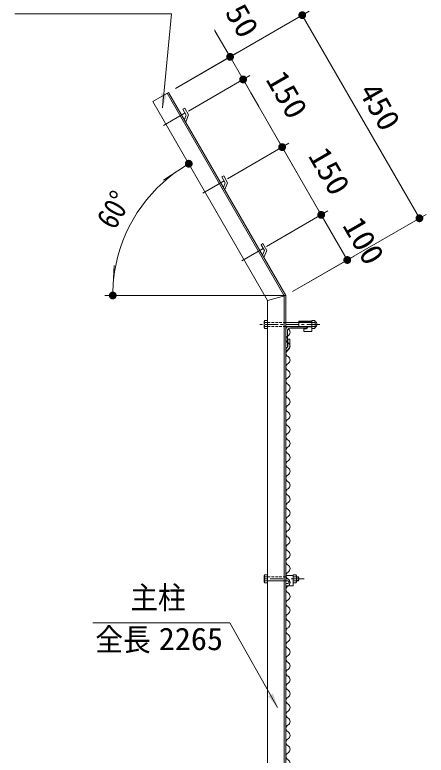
# Model space of a CAD drawing. Units: millimetres at full size. Extents: x -4455 to 4455, y -3150 to 3150.
# Drawn here: x -181 to 609, y 315 to 1735 of the extents above; entities that cross this region are included whole.
import ezdxf
from ezdxf.enums import TextEntityAlignment as Align

# ---------------------------------------------------------------- set-up
doc = ezdxf.new("R2010")
doc.units = ezdxf.units.MM
doc.header["$LTSCALE"] = 20
for name, pattern in [('DASHED', [7.5, 6, -1.5]), ('USER1', [2, 1.25, -0.25, 0.25, -0.25]), ('USER2', [0.375, 0.25, -0.125])]:
    doc.linetypes.add(name, pattern=pattern)
for name, color, linetype, lineweight in [('0-0_7詳細', 7, 'Continuous', 18), ('0-1_SUNPOU', 1, 'Continuous', 18), ('0-2_6文字', 3, 'Continuous', 18), ('0-4_1部材', 3, 'Continuous', 18), ('0-5_8部品', 7, 'Continuous', 18), ('0-9_5寸法', 1, 'Continuous', 18), ('0-A_2網', 4, 'Continuous', 18), ('0-B_AMI', 3, 'Continuous', 18)]:
    doc.layers.add(name, color=color, linetype=linetype, lineweight=lineweight)
doc.styles.add('ＭＳ ゴシック', font='')
doc.styles.get('ＭＳ ゴシック').set_extended_font_data('MS Gothic')

# ---------------------------------------------------------------- blocks, each defined once
blk = doc.blocks.new('NAMIX13')
at = {"layer": '0-B_AMI'}
for centre, start, end in [((-71.1, -133.3), 298.07249, 61.92751), ((71.1, -400), 118.07249, 241.92751), ((-71.1, -666.7), 298.07249, 61.92751), ((71.1, -933.3), 118.07249, 241.92751), ((-71.1, -1200), 298.07249, 61.92751), ((71.1, -1466.7), 118.07249, 241.92751), ((-71.1, -1733.3), 298.07249, 61.92751), ((71.1, -2000), 118.07249, 241.92751), ((-71.1, -2266.7), 298.07249, 61.92751), ((71.1, -2533.3), 118.07249, 241.92751), ((-71.1, -2800), 298.07249, 61.92751), ((71.1, -3066.7), 118.07249, 241.92751), ((-71.1, -3333.3), 298.07249, 61.92751), ((71.1, -3600), 118.07249, 241.92751), ((-71.1, -3866.7), 298.07249, 61.92751), ((71.1, -4133.3), 118.07249, 241.92751), ((71.1, -4666.7), 118.07249, 241.92751), ((-71.1, -4400), 298.07249, 61.92751), ((-71.1, -4933.3), 298.07249, 61.92751), ((71.1, -5200), 118.07249, 241.92751), ((-71.1, -5466.7), 298.07249, 61.92751), ((71.1, -5733.3), 118.07249, 241.92751)]:
    blk.add_arc(centre, 151.1, start, end, dxfattribs=at)
blk = doc.blocks.new('NAMIX5')
at = {"layer": '0-B_AMI'}
for centre, start, end in [((35.6, -200), 118.07249, 241.92751), ((-35.6, -66.7), 298.07249, 61.92751), ((-35.6, -333.3), 298.07249, 61.92751), ((35.6, -466.7), 118.07249, 241.92751), ((-35.6, -600), 298.07249, 61.92751), ((35.6, -733.3), 118.07249, 241.92751), ((-35.6, -866.7), 298.07249, 61.92751), ((35.6, -1000), 118.07249, 241.92751), ((-35.6, -1133.3), 298.07249, 61.92751), ((35.6, -1266.7), 118.07249, 241.92751)]:
    blk.add_arc(centre, 75.6, start, end, dxfattribs=at)
blk = doc.blocks.new('M1')
at = {"layer": '0-1_SUNPOU'}
blk.add_line((-5, 0), (-38.58, 0), dxfattribs=at)
for points in [[(0, 0), (-5, 0), (-4.96, 0.63)], [(0, 0), (-4.96, -0.63), (-5, 0)], [(0, 0), (-4.96, 0.63), (-4.84, 1.24)], [(0, 0), (-4.84, -1.24), (-4.96, -0.63)], [(0, 0), (-4.84, 1.24), (-4.65, 1.84)], [(0, 0), (-4.65, -1.84), (-4.84, -1.24)], [(0, 0), (-4.65, 1.84), (-4.38, 2.41)], [(0, 0), (-4.38, -2.41), (-4.65, -1.84)], [(0, 0), (-4.38, 2.41), (-4.05, 2.94)], [(0, 0), (-4.05, -2.94), (-4.38, -2.41)], [(0, 0), (-4.05, 2.94), (-3.64, 3.42)], [(0, 0), (-3.64, -3.42), (-4.05, -2.94)], [(0, 0), (-3.64, 3.42), (-3.19, 3.85)], [(0, 0), (-3.19, -3.85), (-3.64, -3.42)], [(0, 0), (-3.19, 3.85), (-2.68, 4.22)], [(0, 0), (-2.68, -4.22), (-3.19, -3.85)], [(0, 0), (-2.68, 4.22), (-2.13, 4.52)], [(0, 0), (-2.13, -4.52), (-2.68, -4.22)], [(0, 0), (-2.13, 4.52), (-1.55, 4.76)], [(0, 0), (-1.55, -4.76), (-2.13, -4.52)], [(0, 0), (-1.55, 4.76), (-0.94, 4.91)], [(0, 0), (-0.94, -4.91), (-1.55, -4.76)], [(0, 0), (-0.94, 4.91), (-0.31, 4.99)], [(0, 0), (-0.31, -4.99), (-0.94, -4.91)], [(0, 0), (-0.31, 4.99), (0.31, 4.99)], [(0, 0), (0.31, -4.99), (-0.31, -4.99)], [(0, 0), (0.31, 4.99), (0.94, 4.91)], [(0, 0), (0.94, 4.91), (1.55, 4.76)], [(0, 0), (1.55, 4.76), (2.13, 4.52)], [(0, 0), (2.13, 4.52), (2.68, 4.22)], [(0, 0), (2.68, 4.22), (3.19, 3.85)], [(0, 0), (3.19, 3.85), (3.64, 3.42)], [(0, 0), (3.64, 3.42), (4.05, 2.94)], [(0, 0), (4.05, 2.94), (4.38, 2.41)], [(0, 0), (4.38, 2.41), (4.65, 1.84)], [(0, 0), (4.65, 1.84), (4.84, 1.24)], [(0, 0), (4.84, 1.24), (4.96, 0.63)], [(0, 0), (4.96, 0.63), (5, 0)], [(0, 0), (0.94, -4.91), (0.31, -4.99)], [(0, 0), (1.55, -4.76), (0.94, -4.91)], [(0, 0), (2.13, -4.52), (1.55, -4.76)], [(0, 0), (2.68, -4.22), (2.13, -4.52)], [(0, 0), (3.19, -3.85), (2.68, -4.22)], [(0, 0), (3.64, -3.42), (3.19, -3.85)], [(0, 0), (4.05, -2.94), (3.64, -3.42)], [(0, 0), (4.38, -2.41), (4.05, -2.94)], [(0, 0), (4.65, -1.84), (4.38, -2.41)], [(0, 0), (4.84, -1.24), (4.65, -1.84)], [(0, 0), (4.96, -0.63), (4.84, -1.24)], [(0, 0), (5, 0), (4.96, -0.63)]]:
    blk.add_solid(points, dxfattribs=at)

msp = doc.modelspace()

# ---------------------------------------------------------------- linework, layer by layer
at = {"layer": '0-0_7詳細', "color": 1, "linetype": 'USER1'}
msp.add_line((374.59, 653), (296.1, 653), dxfattribs=at)
at = {"layer": '0-2_6文字', "color": 7}
for points in [[(-180.67, 1736.88), (120.28, 1736.88), (103.01, 1556.47)], [(-31.05, 568.63), (232.33, 568.63), (323.94, 406.02)]]:
    msp.add_lwpolyline(points, dxfattribs=at)
for points in [[(102.82, 1554.48), (100.49, 1584.84), (110.86, 1583.85)], [(324.92, 404.28), (305.66, 427.86), (314.74, 432.97)]]:
    msp.add_solid(points, dxfattribs=at)
at = {"layer": '0-4_1部材', "color": 1}
for p, q in [((217.6, 1680.34), (202.6, 1706.32)), ((127.67, 1593.78), (245.59, 1661.86)), ((257.6, 1611.06), (232.6, 1654.36)), ((152.67, 1550.48), (270.59, 1618.56)), ((152.67, 1550.48), (270.59, 1618.56)), ((257.6, 1611.06), (332.6, 1481.16)), ((272.6, 1585.08), (287.6, 1559.1)), ((146.14, 1546.71), (105.04, 1522.98)), ((227.67, 1420.57), (345.59, 1488.66)), ((227.67, 1420.57), (345.59, 1488.66)), ((332.6, 1481.16), (407.6, 1351.25)), ((221.14, 1416.81), (180.04, 1393.07)), ((302.67, 1290.67), (420.59, 1358.75)), ((302.67, 1290.67), (420.59, 1358.75)), ((407.6, 1351.25), (457.6, 1264.65)), ((296.14, 1286.9), (255.04, 1263.17)), ((352.67, 1204.07), (470.59, 1272.15))]:
    msp.add_line(p, q, dxfattribs=at)
at = {"layer": '0-4_1部材', "color": 7}
for p, q in [((84.37, 1568.78), (114.68, 1586.28)), ((112.08, 1584.78), (336.68, 1195.76)), ((114.68, 1586.28), (339.68, 1196.57)), ((84.37, 1568.78), (304.68, 1187.19)), ((145.47, 1555.87), (152.95, 1542.91)), ((144.93, 1533.89), (148.51, 1542.61)), ((147.46, 1529.51), (152.95, 1542.91)), ((220.47, 1425.97), (217.01, 1423.97)), ((217.01, 1423.97), (223.51, 1412.71)), ((220.47, 1425.97), (227.95, 1413.01)), ((219.93, 1403.98), (223.51, 1412.71)), ((222.46, 1399.6), (227.95, 1413.01)), ((295.47, 1296.06), (302.95, 1283.1)), ((294.93, 1274.08), (298.51, 1282.8)), ((297.46, 1269.7), (302.95, 1283.1)), ((304.68, 1187.19), (339.68, 1196.57)), ((336.68, 1195.76), (336.68, -618.43)), ((304.68, 1187.19), (304.68, -363.43)), ((344.68, 1136.57), (379.68, 1136.57)), ((347.18, 1136.57), (372.18, 1136.57)), ((349.68, 1136.57), (389.68, 1136.57)), ((379.68, 1136.57), (379.68, 1135.57)), ((339.68, 1096.57), (339.68, 1131.57)), ((342.68, 1098.57), (342.68, 1128.57)), ((347.68, 1133.57), (377.68, 1133.57)), ((343.41, 1112.75), (343.41, 1098.91)), ((347.41, 1112.75), (343.41, 1112.75)), ((347.41, 1112.75), (347.41, 1097.67)), ((339.68, 1093.5), (343.41, 1098.91)), ((339.68, 1086.46), (347.41, 1097.67)), ((339.68, 1096.57), (340.68, 1096.57))]:
    msp.add_line(p, q, dxfattribs=at)
for points in [[(145.47, 1555.87), (142.01, 1553.87), (148.51, 1542.61)], [(295.47, 1296.06), (292.01, 1294.06), (298.51, 1282.8)], [(339.68, 1196.57), (339.68, -363.43), (339.68, -618.43)]]:
    msp.add_lwpolyline(points, dxfattribs=at)
for centre, radius, start, end in [((344.68, 1131.57), 5, 90, 180), ((347.68, 1128.57), 5, 90, 180), ((377.68, 1135.57), 2, 270, 0), ((340.68, 1098.57), 2, 270, 0)]:
    msp.add_arc(centre, radius, start, end, dxfattribs=at)
at = {"layer": '0-5_8部品', "color": 1, "linetype": 'USER1'}
msp.add_line((404.73, 1141.02), (289.92, 1141.02), dxfattribs=at)
at = {"layer": '0-5_8部品', "color": 3}
for p, q in [((298.28, 1146.94), (299.39, 1148.86)), ((298.28, 1146.94), (298.28, 1135.1)), ((298.97, 1145.02), (304.68, 1145.02)), ((298.97, 1137.02), (304.68, 1137.02)), ((299.39, 1148.86), (304.68, 1148.86)), ((304.68, 1148.86), (304.68, 1133.18)), ((334.78, 1137.02), (389.49, 1137.02)), ((339.68, 1145.02), (389.39, 1145.02)), ((364.49, 1147.34), (389.49, 1147.34)), ((364.49, 1147.34), (364.49, 1136.84)), ((364.49, 1136.84), (379.24, 1136.84)), ((389.49, 1133.18), (389.49, 1148.86)), ((389.49, 1147.34), (389.49, 1127.34)), ((395.2, 1145.02), (389.49, 1145.02)), ((395.2, 1137.02), (389.49, 1137.02)), ((395.89, 1135.1), (395.89, 1146.94)), ((374.49, 1132.34), (379.24, 1132.34)), ((374.49, 1132.34), (374.49, 1127.34)), ((374.49, 1127.34), (389.49, 1127.34)), ((394.78, 1133.18), (389.49, 1133.18)), ((395.89, 1135.1), (394.78, 1133.18))]:
    msp.add_line(p, q, dxfattribs=at)
at = {"layer": '0-5_8部品', "color": 3, "linetype": 'USER2'}
for p, q in [((304.68, 1145.02), (339.68, 1145.02)), ((304.68, 1137.02), (339.68, 1137.02)), ((304.68, 657), (339.68, 657))]:
    msp.add_line(p, q, dxfattribs=at)
at = {"layer": '0-5_8部品', "color": 3, "linetype": 'DASHED'}
for p, q in [((364.49, 1145.34), (389.49, 1145.34)), ((304.68, 649), (339.68, 649))]:
    msp.add_line(p, q, dxfattribs=at)
at = {"layer": '0-5_8部品'}
for p, q in [((298.28, 658.92), (299.39, 660.84)), ((298.28, 647.08), (298.28, 658.92)), ((298.97, 657), (304.68, 657)), ((299.39, 660.84), (304.68, 660.84)), ((304.68, 645.16), (304.68, 660.84)), ((339.68, 659.32), (339.68, 648.82)), ((339.68, 659.32), (353.88, 659.32)), ((353.88, 645.16), (353.88, 660.84)), ((353.88, 659.32), (353.88, 639.32)), ((359.59, 657), (353.88, 657)), ((360.28, 647.08), (360.28, 658.92)), ((360.28, 657), (363.83, 657)), ((363.83, 649), (363.83, 657)), ((298.28, 647.08), (299.39, 645.16)), ((298.97, 649), (304.68, 649)), ((299.39, 645.16), (304.68, 645.16)), ((339.68, 648.82), (343.63, 648.82)), ((339.68, 644.32), (343.63, 644.32)), ((339.68, 644.32), (339.68, 639.32)), ((339.68, 639.32), (353.88, 639.32)), ((359.59, 649), (353.88, 649)), ((359.17, 645.16), (353.88, 645.16)), ((360.28, 647.08), (359.17, 645.16)), ((360.28, 649), (363.83, 649))]:
    msp.add_line(p, q, dxfattribs=at)
at = {"layer": '0-5_8部品', "color": 1}
for p, q in [((360.28, 656.2), (364.24, 656.2)), ((360.28, 649.8), (364.24, 649.8))]:
    msp.add_line(p, q, dxfattribs=at)
at = {"layer": '0-5_8部品', "color": 3}
for points in [[(395.89, 1146.94), (394.78, 1148.86), (389.49, 1148.86)], [(298.28, 1135.1), (299.39, 1133.18), (304.68, 1133.18)]]:
    msp.add_lwpolyline(points, dxfattribs=at)
at = {"layer": '0-5_8部品'}
msp.add_lwpolyline([(360.28, 658.92), (359.17, 660.84), (353.88, 660.84)], dxfattribs=at)
at = {"layer": '0-5_8部品', "color": 3}
for centre, radius, start, end in [((301.31, 1146.94), 3.03, 180, 219.3382), ((310.28, 1141.02), 12, 160.52878, 199.47122), ((301.31, 1135.1), 3.03, 140.6618, 180), ((379.24, 1134.59), 2.25, 270, 90), ((392.86, 1146.94), 3.03, 320.6618, 0), ((383.89, 1141.02), 12, 340.52878, 19.47122), ((392.86, 1135.1), 3.03, 0, 39.3382), ((392.73, 1141.02), 6.71, 298.05542, 61.94458)]:
    msp.add_arc(centre, radius, start, end, dxfattribs=at)
at = {"layer": '0-5_8部品'}
for centre, radius, start, end in [((301.31, 658.92), 3.03, 180, 219.3382), ((310.28, 653), 12, 160.52878, 199.47122), ((357.25, 658.92), 3.03, 320.6618, 0), ((348.28, 653), 12, 340.52878, 19.47122), ((356.9, 653), 8, 330, 30), ((301.31, 647.08), 3.03, 140.6618, 180), ((343.63, 646.57), 2.25, 270, 90), ((357.25, 647.08), 3.03, 0, 39.3382)]:
    msp.add_arc(centre, radius, start, end, dxfattribs=at)
at = {"layer": '0-9_5寸法'}
for p, q in [((127.67, 1593.78), (384.15, 1741.86)), ((371.16, 1734.36), (596.16, 1344.65)), ((352.67, 1204.07), (609.15, 1352.15)), ((-7.8, 1196.57), (339.68, 1196.57))]:
    msp.add_line(p, q, dxfattribs=at)
at = {"layer": '0-A_2網', "color": 1}
msp.add_line((10.91, 1196.57), (-7.63, 1196.57), dxfattribs=at)
msp.add_arc((299.27, 1196.57), 291.9, 125.89119, 174.10881, dxfattribs=at)

# ---------------------------------------------------------------- block references
at = {"layer": '0-4_1部材', "xscale": 1.5, "yscale": 1.5}
for p, rotation in [((232.6, 1654.36), 300), ((257.6, 1611.06), 120), ((257.6, 1611.06), 120), ((332.6, 1481.16), 300), ((332.6, 1481.16), 120), ((407.6, 1351.25), 300), ((407.6, 1351.25), 120), ((457.6, 1264.65), 300)]:
    msp.add_blockref('M1', p, dxfattribs=dict(at, rotation=rotation))
at = {"layer": '0-9_5寸法', "xscale": 1.5, "yscale": 1.5}
for p, rotation in [((371.16, 1734.36), 120), ((596.16, 1344.65), 300)]:
    msp.add_blockref('M1', p, dxfattribs=dict(at, rotation=rotation))
at = {"layer": '0-A_2網', "xscale": 1.5, "yscale": 1.5}
for p, rotation in [((153.32, 1449.36), 32.9456), ((7.37, 1196.57), 267.0544)]:
    msp.add_blockref('M1', p, dxfattribs=dict(at, rotation=rotation))
at = {"layer": '0-A_2網'}
for name, p, xscale, yscale in [('NAMIX5', (343.88, 1132.6), 0.1, 0.1), ('NAMIX13', (343.88, 999.27), 0.05, 0.05), ('NAMIX13', (343.88, 705.94), 0.05, 0.05), ('NAMIX13', (343.88, 412.6), 0.05, 0.05)]:
    msp.add_blockref(name, p, dxfattribs=dict(at, xscale=xscale, yscale=yscale))

# ---------------------------------------------------------------- texts
at = {"layer": '0-2_6文字', "style": 'ＭＳ ゴシック'}
for s, width, p in [('主柱', 0.9, (41.08, 582.28)), ('全長', 0.9, (-25.94, 501.82)), ('2265', 1.05, (95.57, 503.14))]:
    msp.add_text(s, height=43.26, dxfattribs=dict(at, width=width)).set_placement(p, align=Align.BOTTOM_LEFT)
at = {"layer": '0-4_1部材', "style": 'ＭＳ ゴシック', "width": 1.05}
for s, p in [('50', (210.55, 1733.37)), ('150', (288.76, 1604.84)), ('150', (370.25, 1458.2)), ('100', (436.12, 1324.63))]:
    msp.add_text(s, height=43.26, rotation=300, dxfattribs=at).set_placement(p, align=Align.BOTTOM_LEFT)
at = {"layer": '0-9_5寸法', "color": 3, "style": 'ＭＳ ゴシック', "width": 1.05}
msp.add_text('450', height=43.26, rotation=300, dxfattribs=at).set_placement((466.94, 1581.81), align=Align.BOTTOM_LEFT)
at = {"layer": '0-A_2網', "color": 3, "style": 'ＭＳ ゴシック', "width": 0.85}
msp.add_text('60°', height=43.3, rotation=60, dxfattribs=at).set_placement((22.32, 1314.03), align=Align.BOTTOM_LEFT)

doc.saveas('drawing.dxf')
